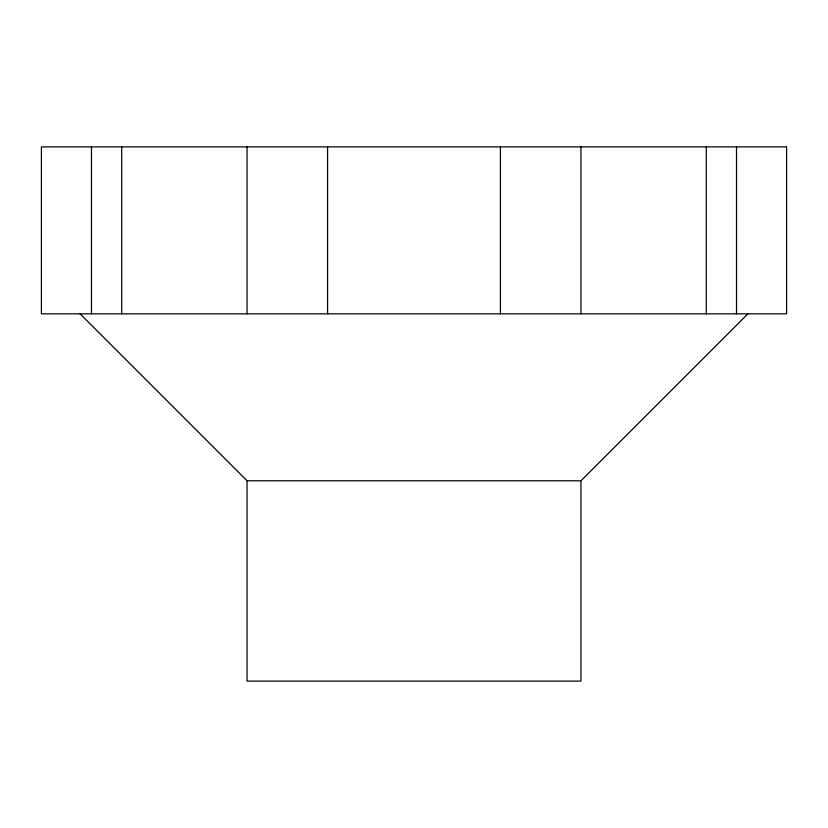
<?xml version="1.0" encoding="UTF-8"?>
<svg xmlns="http://www.w3.org/2000/svg" width="828" height="828" viewBox="0 0 828 828"><rect width="100%" height="100%" fill="white"/><g stroke="black" fill="none" stroke-linecap="round" stroke-linejoin="round"><path stroke-width="1.24" d="M80.109 313.833L247.054 480.778L580.945 480.778L747.891 313.833M736.516 146.887L736.516 313.833M706.284 146.887L706.284 313.833M580.945 146.887L580.945 313.833M580.945 480.778L580.945 681.113L247.054 681.113L247.054 480.778M500.422 146.887L500.422 313.833M327.577 146.887L327.577 313.833M247.054 146.887L247.054 313.833M121.716 146.887L121.716 313.833M91.484 146.887L91.484 313.833M786.6 146.887L41.4 146.887L41.4 313.833L786.6 313.833L786.6 146.887"/></g></svg>
